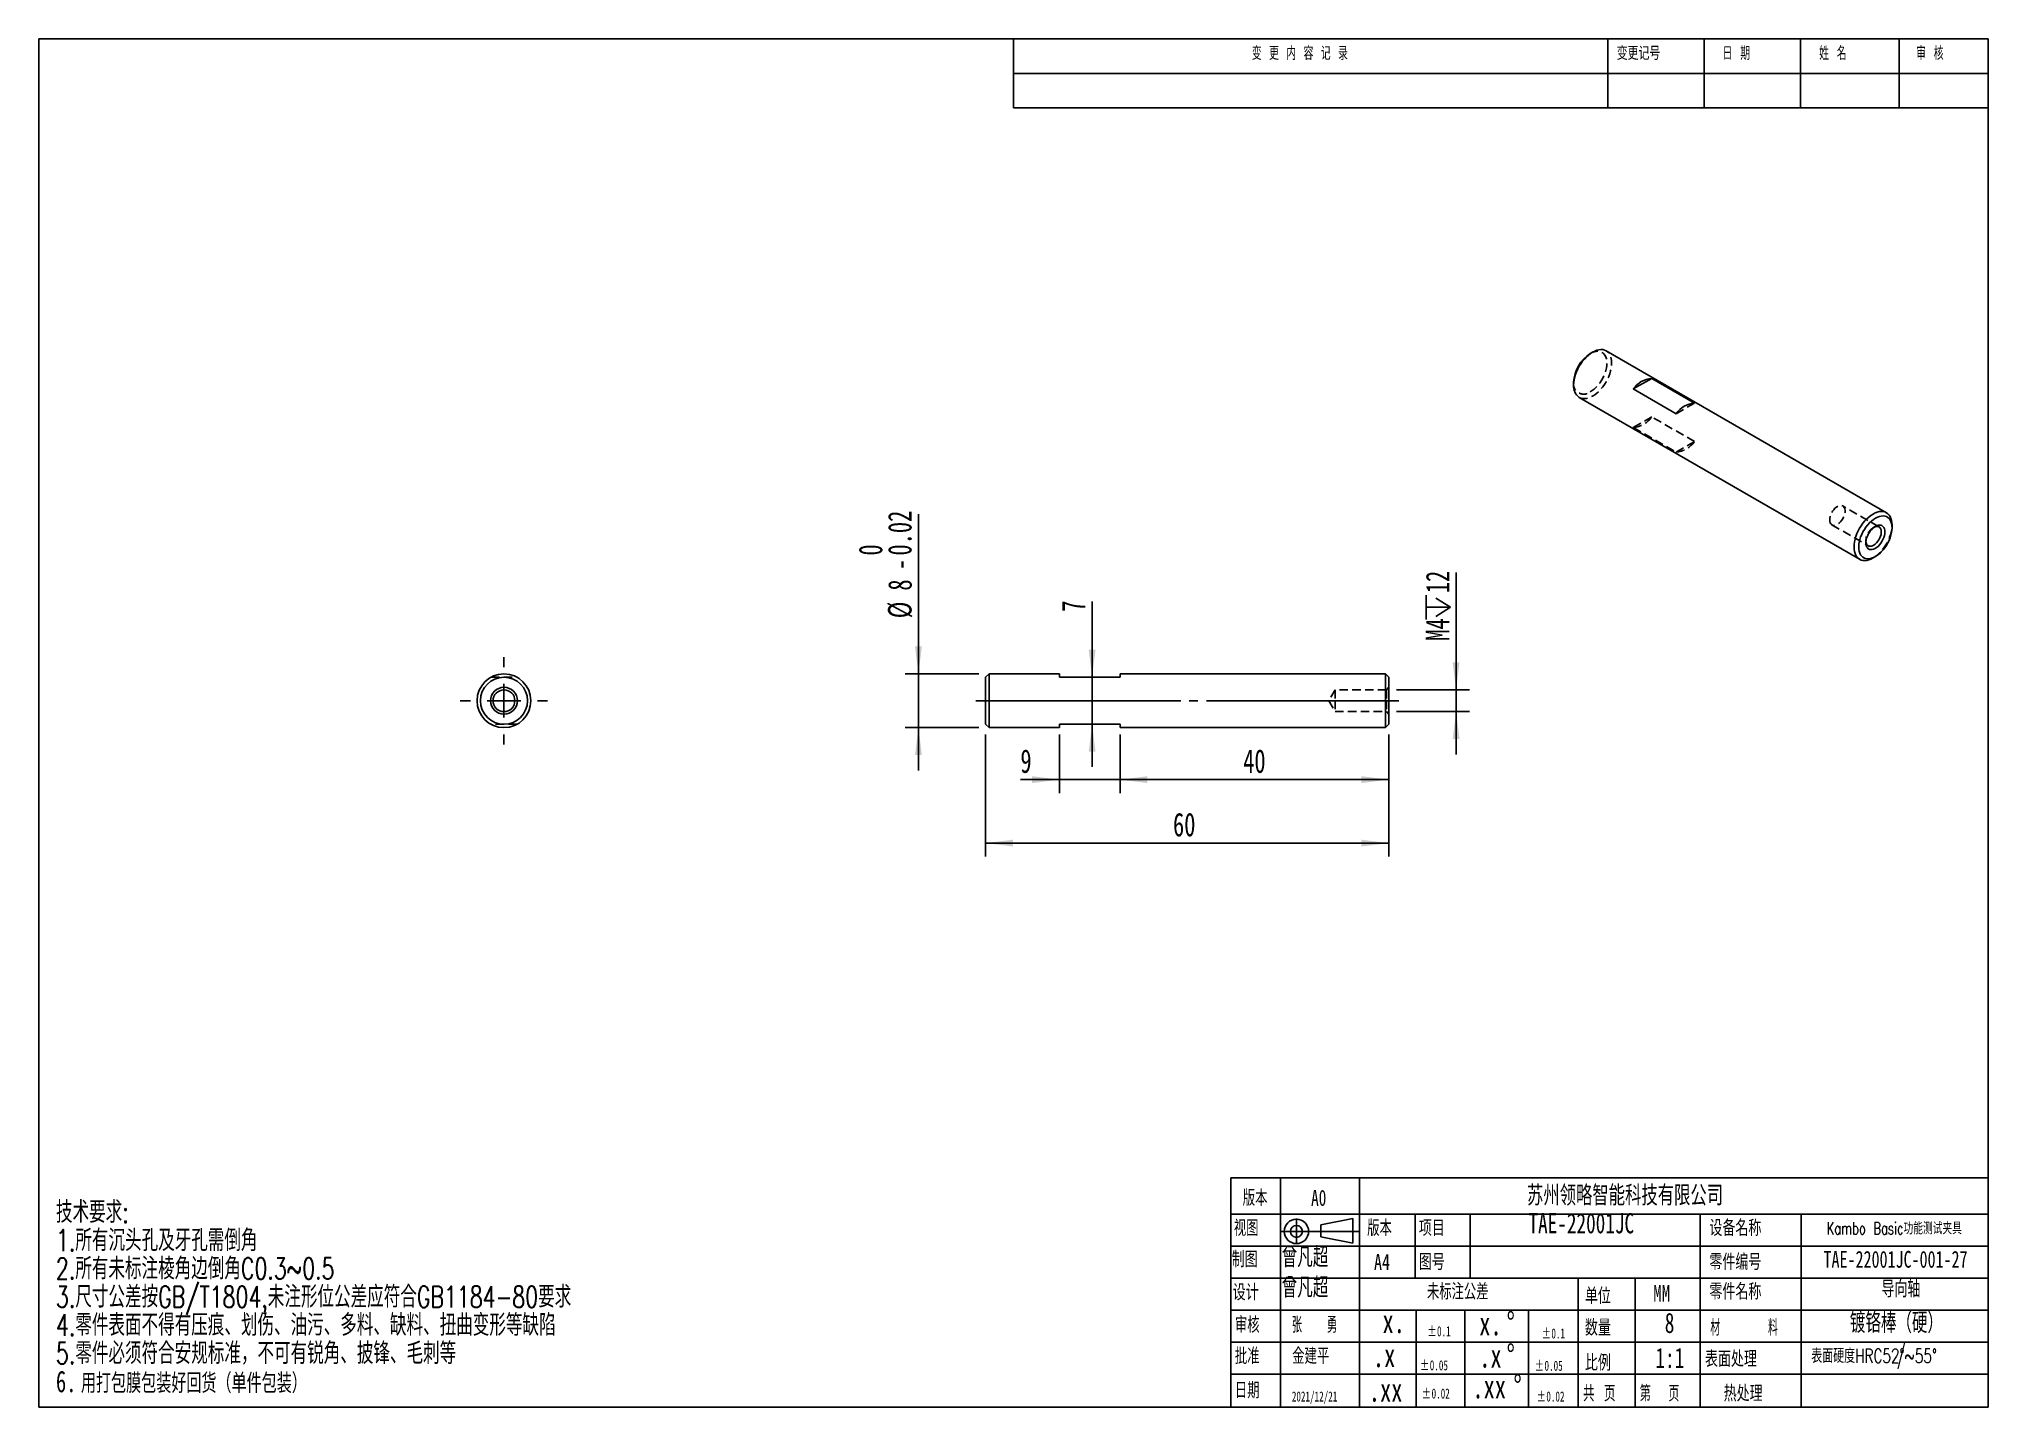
# Model space of a CAD drawing. Extents: x 2 to 292, y 3 to 207.
import ezdxf

# ---------------------------------------------------------------- set-up
doc = ezdxf.new("R2010")
doc.units = 0
for name, pattern in [('SLD-中心线', [34.29, 30.48, -1.27, 1.27, -1.27]), ('SLD-实线', [0]), ('SLD-虚线', [1.905, 1.27, -0.635])]:
    doc.linetypes.add(name, pattern=pattern)
doc.layers.get('0').update_dxf_attribs({"linetype": 'CONTINUOUS'})
for name, color, linetype in [('FORMAT', 7, 'SLD-实线'), ('图层1', 5, 'SLD-中心线'), ('图层7', 7, 'SLD-实线'), ('图框', 7, 'SLD-实线'), ('粗实线', 7, 'SLD-实线')]:
    doc.layers.add(name, color=color, linetype=linetype)
doc.styles.add('SLDTEXTSTYLE0', font='TXT', dxfattribs={"width": 0.7, "bigfont": 'bigfont'})
doc.styles.add('SLDTEXTSTYLE1', font='TXT', dxfattribs={"width": 0.736842, "bigfont": 'bigfont'})
doc.styles.add('SLDTEXTSTYLE2', font='TXT', dxfattribs={"width": 0.7})
doc.styles.add('SLDTEXTSTYLE3', font='TXT', dxfattribs={"width": 0.663})
doc.styles.add('SLDTEXTSTYLE4', font='TXT', dxfattribs={"width": 0.559211, "bigfont": 'bigfont'})
doc.styles.add('SLDTEXTSTYLE5', font='TXT', dxfattribs={"width": 0.736842})
doc.styles.add('SLDTEXTSTYLE6', font='TXT', dxfattribs={"width": 0.629187, "bigfont": 'bigfont'})
doc.styles.add('SLDTEXTSTYLE7', font='TXT', dxfattribs={"width": 0.657895, "bigfont": 'bigfont'})
doc.styles.add('SLDTEXTSTYLE8', font='TXT', dxfattribs={"width": 0.618421, "bigfont": 'bigfont'})
doc.styles.add('SLDTEXTSTYLE9', font='TXT', dxfattribs={"width": 0.58, "bigfont": 'bigfont'})
doc.dimstyles.new('SLDDIMSTYLE0', dxfattribs={"dimtxt": 3.5, "dimasz": 4.08, "dimexe": 0, "dimexo": 0.0625, "dimgap": 0.875, "dimtad": 2, "dimrnd": 1e-09, "dimzin": 12, "dimtxsty": 'SLDTEXTSTYLE2', "dimsah": 1, "dimcen": 0.09, "dimazin": 3, "dimtol": 1, "dimtm": 0.02, "dimtfac": 1, "dimtmove": 0, "dimatfit": 3, "dimtolj": 1})
doc.dimstyles.new('SLDDIMSTYLE1', dxfattribs={"dimtxt": 3.5, "dimasz": 4.08, "dimexe": 0, "dimexo": 0.0625, "dimgap": 0.875, "dimtad": 2, "dimrnd": 1e-09, "dimzin": 12, "dimtxsty": 'SLDTEXTSTYLE2', "dimsah": 1, "dimcen": 0.09, "dimazin": 3, "dimtfac": 1, "dimtofl": 0, "dimtmove": 0, "dimatfit": 3, "dimtolj": 1, "dimtzin": 12})
doc.dimstyles.new('SLDDIMSTYLE2', dxfattribs={"dimtxt": 3.5, "dimasz": 4.08, "dimexe": 0, "dimexo": 0.0625, "dimgap": 0.875, "dimtad": 2, "dimrnd": 1e-09, "dimzin": 12, "dimtxsty": 'SLDTEXTSTYLE2', "dimsah": 1, "dimcen": 0.09, "dimazin": 3, "dimtfac": 1, "dimtmove": 0, "dimatfit": 3, "dimtolj": 1, "dimtzin": 12})

# ---------------------------------------------------------------- blocks, each defined once
blk = doc.blocks.new('SW_NOTE_0')
at = {"layer": '图层7', "color": 0, "char_height": 1.5, "attachment_point": 1, "style": 'SLDTEXTSTYLE3'}
for s, insert in [('%%p', (0, 1.93)), ('0.05', (1.44, 1.93))]:
    blk.add_mtext(s, dxfattribs=dict(at, insert=insert))
blk = doc.blocks.new('SW_NOTE_1')
at = {"layer": '图层7', "color": 0, "char_height": 1.5, "attachment_point": 1, "style": 'SLDTEXTSTYLE3'}
for s, insert in [('%%p', (0, 1.93)), ('0.02', (1.44, 1.93))]:
    blk.add_mtext(s, dxfattribs=dict(at, insert=insert))
blk = doc.blocks.new('SW_NOTE_2')
at = {"layer": '图层7', "color": 0, "char_height": 1.5, "attachment_point": 1, "style": 'SLDTEXTSTYLE3'}
for s, insert in [('%%p', (0, 1.93)), ('0.1', (1.44, 1.93))]:
    blk.add_mtext(s, dxfattribs=dict(at, insert=insert))
blk = doc.blocks.new('SW_NOTE_3')
at = {"layer": '图层7', "color": 0, "attachment_point": 1}
for s, insert, char_height, style in [('\\M+18B5A术\\M+19776\\M+18B81:', (0, 4.13), 3.2, 'SLDTEXTSTYLE0'), ('1.\\M+18F8A\\M+1974C沉头\\M+18D45\\M+18B79\\M+189E5\\M+18D45\\M+18EF9\\M+1937C\\M+18A70', (0, -0.07), 3.2, 'SLDTEXTSTYLE0'), ('2.\\M+18F8A\\M+1974C\\M+196A2标\\M+1928D棱\\M+18A70边\\M+1937C\\M+18A70C0.3~0.5', (0, -4.27), 3.2, 'SLDTEXTSTYLE0'), ('3.\\M+18EDA\\M+190A1\\M+18CF6\\M+18DB7\\M+188C2GB/T1804,\\M+196A2\\M+1928D\\M+18C60\\M+188CA\\M+18CF6\\M+18DB7应\\M+19584\\M+18D87GB1184-80\\M+19776\\M+18B81', (0, -8.47), 3.2, 'SLDTEXTSTYLE0'), ('4.\\M+197EB\\M+18C8F\\M+1955C\\M+196CA\\M+19573\\M+193BE\\M+1974C压\\M+18DAD\\M+18141划伤\\M+18141\\M+196FB污\\M+18141\\M+191BD\\M+197BF\\M+18141\\M+1E39E\\M+197BF\\M+18141扭\\M+18BC8变\\M+18C60\\M+19399\\M+1E39E\\M+1E89C', (0, -12.67), 3.2, 'SLDTEXTSTYLE0'), ('5.\\M+197EB\\M+18C8F\\M+1954B须\\M+19584\\M+18D87\\M+188C0规标\\M+18F79\\M+18143\\M+19573\\M+189C2\\M+1974C锐\\M+18A70\\M+18141\\M+194E2锋\\M+18141\\M+196D1\\M+18E68\\M+19399', (0, -16.87), 3.2, 'SLDTEXTSTYLE0'), ('6.', (0, -21.07), 3.2, 'SLDTEXTSTYLE2'), ('\\M+19770\\M+191C5\\M+195EF\\M+1968C\\M+195EF\\M+19195\\M+18D44\\M+189F1货\\M+18169单\\M+18C8F\\M+195EF\\M+19195\\M+1816A', (3.72, -21.47), 2.91042, 'SLDTEXTSTYLE0')]:
    blk.add_mtext(s, dxfattribs=dict(at, insert=insert, char_height=char_height, style=style))
blk = doc.blocks.new('SW_NOTE_4')
at = {"layer": '图层7', "color": 0, "char_height": 3.5, "attachment_point": 1, "style": 'SLDTEXTSTYLE2'}
for s, insert in [('.x', (0, 4.51)), ('%%d', (4.07, 4.51))]:
    blk.add_mtext(s, dxfattribs=dict(at, insert=insert))
blk = doc.blocks.new('SW_NOTE_5')
at = {"layer": '图层7', "color": 0, "char_height": 3.5, "attachment_point": 1, "style": 'SLDTEXTSTYLE2'}
for s, insert in [('x.', (0, 4.51)), ('%%d', (4.07, 4.51))]:
    blk.add_mtext(s, dxfattribs=dict(at, insert=insert))
blk = doc.blocks.new('SW_NOTE_6')
at = {"layer": '图层7', "color": 0, "char_height": 3.5, "attachment_point": 1, "style": 'SLDTEXTSTYLE2'}
for s, insert in [('.xx', (0, 4.51)), ('%%d', (6.11, 4.51))]:
    blk.add_mtext(s, dxfattribs=dict(at, insert=insert))
blk = doc.blocks.new('SW_NOTE_7')
at = {"layer": '图层7', "color": 0, "char_height": 1.5, "attachment_point": 1, "style": 'SLDTEXTSTYLE3'}
for s, insert in [('%%p', (0, 1.93)), ('0.1', (1.44, 1.93))]:
    blk.add_mtext(s, dxfattribs=dict(at, insert=insert))
blk = doc.blocks.new('SW_NOTE_8')
at = {"layer": '图层7', "color": 0, "char_height": 1.5, "attachment_point": 1, "style": 'SLDTEXTSTYLE3'}
for s, insert in [('%%p', (0, 1.93)), ('0.05', (1.44, 1.93))]:
    blk.add_mtext(s, dxfattribs=dict(at, insert=insert))
blk = doc.blocks.new('SW_NOTE_9')
at = {"layer": '图层7', "color": 0, "char_height": 1.5, "attachment_point": 1, "style": 'SLDTEXTSTYLE3'}
for s, insert in [('%%p', (0, 1.93)), ('0.02', (1.44, 1.93))]:
    blk.add_mtext(s, dxfattribs=dict(at, insert=insert))
blk = doc.blocks.new('SW_CENTERMARKSYMBOL_0')
at = {"layer": '图框', "color": 0}
for p, q in [((0, 5), (0, 6.5)), ((-5, 0), (-6.5, 0)), ((0, 0), (-2.5, 0)), ((0, 0), (0, 2.5)), ((0, 0), (0, -2.5)), ((0, 0), (2.5, 0)), ((5, 0), (6.5, 0)), ((0, -5), (0, -6.5))]:
    blk.add_line(p, q, dxfattribs=at)
blk = doc.blocks.new('_D')
at = {"layer": '图框', "color": 5}
for p, q in [((133.06, 112.14), (133.06, 135.88)), ((142.06, 112.14), (131.06, 112.14)), ((133.06, 112.14), (133.06, 104.14)), ((142.06, 104.14), (131.06, 104.14)), ((133.06, 104.14), (133.06, 97.79))]:
    blk.add_line(p, q, dxfattribs=at)
for points in [[(133.06, 112.14), (133.57, 116.22), (132.55, 116.22)], [(133.06, 104.14), (132.55, 100.06), (133.57, 100.06)]]:
    blk.add_solid(points, dxfattribs=at)
at = {"layer": '图框', "color": 5, "char_height": 3.5, "attachment_point": 1, "rotation": 90, "style": 'SLDTEXTSTYLE2'}
for s, insert in [('0.02', (128.53, 129.74)), ('0', (124.18, 129.74)), ('-', (128.53, 127.58)), ('8', (128.55, 124.52)), ('%%c', (128.53, 120.41))]:
    blk.add_mtext(s, dxfattribs=dict(at, insert=insert))
blk = doc.blocks.new('_D_1')
at = {"layer": '图框', "color": 5}
for p, q in [((143.06, 103.14), (143.06, 84.97)), ((203.06, 103.14), (203.06, 84.97)), ((143.06, 86.97), (203.06, 86.97))]:
    blk.add_line(p, q, dxfattribs=at)
for points in [[(143.06, 86.97), (147.14, 86.46), (147.14, 87.48)], [(203.06, 86.97), (198.98, 87.48), (198.98, 86.46)]]:
    blk.add_solid(points, dxfattribs=at)
at = {"layer": '图框', "color": 5, "insert": (170.94, 91.48), "char_height": 3.5, "attachment_point": 1, "style": 'SLDTEXTSTYLE2'}
blk.add_mtext('60', dxfattribs=at)
blk = doc.blocks.new('_D_2')
at = {"layer": '图框', "color": 5}
for p, q in [((163.06, 102.64), (163.06, 94.41)), ((203.06, 103.14), (203.06, 94.41)), ((163.06, 96.41), (203.06, 96.41))]:
    blk.add_line(p, q, dxfattribs=at)
for points in [[(163.06, 96.41), (167.14, 95.9), (167.14, 96.92)], [(203.06, 96.41), (198.98, 96.92), (198.98, 95.9)]]:
    blk.add_solid(points, dxfattribs=at)
at = {"layer": '图框', "color": 5, "insert": (181.38, 100.92), "char_height": 3.5, "attachment_point": 1, "style": 'SLDTEXTSTYLE2'}
blk.add_mtext('40', dxfattribs=at)
blk = doc.blocks.new('_D_3')
at = {"layer": '图框', "color": 5}
for p, q in [((154.06, 103.14), (154.06, 94.41)), ((163.06, 103.14), (163.06, 94.41)), ((154.06, 96.41), (148.23, 96.41)), ((154.06, 96.41), (163.06, 96.41)), ((163.06, 96.41), (169.41, 96.41))]:
    blk.add_line(p, q, dxfattribs=at)
for points in [[(154.06, 96.41), (149.98, 96.92), (149.98, 95.9)], [(163.06, 96.41), (167.14, 95.9), (167.14, 96.92)]]:
    blk.add_solid(points, dxfattribs=at)
at = {"layer": '图框', "color": 5, "insert": (148.23, 100.92), "char_height": 3.5, "attachment_point": 1, "style": 'SLDTEXTSTYLE2'}
blk.add_mtext('9', dxfattribs=at)
blk = doc.blocks.new('_D_4')
at = {"layer": '图框', "color": 5}
for p, q in [((158.9, 111.64), (158.9, 122.91)), ((158.9, 111.64), (158.9, 104.64)), ((158.9, 104.64), (158.9, 98.29))]:
    blk.add_line(p, q, dxfattribs=at)
for points in [[(158.9, 111.64), (159.41, 115.72), (158.39, 115.72)], [(158.9, 104.64), (158.39, 100.56), (159.41, 100.56)]]:
    blk.add_solid(points, dxfattribs=at)
at = {"layer": '图框', "color": 5, "insert": (154.39, 121.38), "char_height": 3.5, "attachment_point": 1, "rotation": 90, "style": 'SLDTEXTSTYLE2'}
blk.add_mtext('7', dxfattribs=at)
blk = doc.blocks.new('SW_SYMBOL_HOLE_DEPTH')
at = {"layer": '图框', "color": 0}
for p, q in [((0, 875), (800, 875)), ((400, 875), (400, 75)), ((100, 555), (400, 75)), ((700, 555), (400, 75))]:
    blk.add_line(p, q, dxfattribs=at)
blk = doc.blocks.new('_D_5')
at = {"layer": '图框', "color": 5}
for p, q in [((213.06, 109.77), (213.06, 127.21)), ((204.18, 109.77), (215.06, 109.77)), ((213.06, 106.52), (213.06, 109.77)), ((204.18, 106.52), (215.06, 106.52)), ((213.06, 106.52), (213.06, 100.17))]:
    blk.add_line(p, q, dxfattribs=at)
for points in [[(213.06, 109.77), (213.57, 113.85), (212.55, 113.85)], [(213.06, 106.52), (212.55, 102.44), (213.57, 102.44)]]:
    blk.add_solid(points, dxfattribs=at)
at = {"layer": '图框', "color": 5, "xscale": 0.004511737089201878, "yscale": 0.004511737089201878, "zscale": 0.004511737089201878, "rotation": 90}
blk.add_blockref('SW_SYMBOL_HOLE_DEPTH', (212.54, 120.24), dxfattribs=at)
at = {"layer": '图框', "color": 5, "char_height": 3.5, "attachment_point": 1, "rotation": 90, "style": 'SLDTEXTSTYLE2'}
for s, insert in [('12', (208.55, 124.14)), ('M4', (208.55, 117.07))]:
    blk.add_mtext(s, dxfattribs=dict(at, insert=insert))

msp = doc.modelspace()

# ---------------------------------------------------------------- linework, layer by layer
at = {"color": 7, "linetype": 'SLD-实线'}
for p, q in [((233.372, 159.997), (233.019, 159.793)), ((277.092, 136.111), (235.373, 160.195)), ((230.545, 155.507), (230.545, 155.098)), ((242.167, 156.093), (239.428, 154.512)), ((245.792, 150.839), (239.428, 154.512)), ((242.167, 156.093), (248.531, 152.42)), ((231.373, 153.267), (273.092, 129.183)), ((277.921, 133.872), (277.921, 134.28)), ((275.093, 129.381), (275.446, 129.585)), ((143.558, 112.144), (143.058, 111.644)), ((143.058, 111.644), (143.058, 104.644)), ((154.058, 112.144), (143.558, 112.144)), ((143.558, 112.144), (143.558, 108.144)), ((154.058, 111.644), (154.058, 112.144)), ((163.058, 111.644), (154.058, 111.644)), ((202.558, 112.144), (163.058, 112.144)), ((163.058, 112.144), (163.058, 111.644)), ((203.058, 111.644), (202.558, 112.144)), ((202.558, 108.144), (202.558, 112.144)), ((203.058, 108.144), (203.058, 111.644)), ((143.558, 108.144), (143.558, 104.144)), ((202.558, 104.144), (202.558, 108.144)), ((203.058, 104.644), (203.058, 108.144)), ((143.058, 104.644), (143.558, 104.144)), ((154.058, 104.644), (163.058, 104.644)), ((154.058, 104.144), (154.058, 104.644)), ((163.058, 104.644), (163.058, 104.144)), ((202.558, 104.144), (203.058, 104.644)), ((143.558, 104.144), (154.058, 104.144)), ((163.058, 104.144), (202.558, 104.144))]:
    msp.add_line(p, q, dxfattribs=at)
at = {"color": 7, "linetype": 'SLD-虚线'}
for p, q in [((245.792, 150.839), (248.531, 152.42)), ((239.428, 148.797), (242.167, 150.378)), ((239.428, 148.797), (245.792, 145.123)), ((248.531, 146.704), (242.167, 150.378)), ((248.531, 146.704), (245.792, 145.123)), ((275.988, 134.002), (270.599, 137.113)), ((268.979, 134.305), (274.367, 131.194)), ((275.446, 134.076), (275.178, 133.921)), ((274.032, 131.936), (274.039, 131.794)), ((274.032, 131.936), (274.032, 131.627)), ((69.454, 111.644), (73.327, 111.644)), ((195.058, 109.765), (194.122, 108.144)), ((194.122, 108.144), (195.058, 106.523)), ((195.058, 109.765), (195.058, 108.144)), ((202.679, 109.765), (195.058, 109.765)), ((195.058, 108.144), (195.058, 106.523)), ((203.058, 110.144), (202.679, 109.765)), ((202.679, 109.765), (202.679, 108.144)), ((202.679, 108.144), (202.679, 106.523)), ((73.327, 104.644), (69.454, 104.644)), ((195.058, 106.523), (202.679, 106.523)), ((202.679, 106.523), (203.058, 106.144))]:
    msp.add_line(p, q, dxfattribs=at)
at = {"color": 7, "linetype": 'SLD-实线', "flags": 128}
for points in [[(235.373, 160.195), (235.136, 160.303), (234.878, 160.365), (234.6, 160.382), (234.307, 160.353), (234.002, 160.279), (233.69, 160.16), (233.373, 159.997), (233.056, 159.794), (232.744, 159.552), (232.439, 159.275), (232.146, 158.965), (231.868, 158.628), (231.609, 158.267), (231.373, 157.886), (231.162, 157.491), (230.978, 157.086), (230.825, 156.677), (230.703, 156.269), (230.615, 155.866), (230.562, 155.474), (230.545, 155.098)], [(272.264, 131.014), (272.282, 131.39), (272.335, 131.782), (272.423, 132.185), (272.544, 132.593), (272.697, 133.002), (272.881, 133.407), (273.092, 133.802), (273.329, 134.183), (273.587, 134.544), (273.865, 134.881), (274.158, 135.191), (274.463, 135.468), (274.776, 135.71), (275.092, 135.913), (275.409, 136.076), (275.722, 136.195), (276.026, 136.269), (276.319, 136.298), (276.597, 136.281), (276.856, 136.219), (277.092, 136.111), (277.304, 135.96), (277.487, 135.767), (277.641, 135.535), (277.762, 135.267), (277.85, 134.966), (277.903, 134.635), (277.921, 134.28), (277.921, 134.28)], [(272.971, 131.014), (272.989, 131.369), (273.043, 131.74), (273.132, 132.121), (273.254, 132.506), (273.409, 132.891), (273.593, 133.269), (273.805, 133.635), (274.04, 133.983), (274.296, 134.31), (274.568, 134.609), (274.854, 134.876), (275.147, 135.108), (275.446, 135.301), (275.744, 135.452), (276.038, 135.56), (276.323, 135.622), (276.596, 135.638), (276.852, 135.607), (277.087, 135.53), (277.298, 135.408), (277.483, 135.242), (277.637, 135.036), (277.76, 134.792), (277.849, 134.514), (277.903, 134.206), (277.921, 133.872), (277.903, 133.517), (277.849, 133.146), (277.76, 132.766), (277.637, 132.38), (277.483, 131.995), (277.298, 131.617), (277.087, 131.251), (276.852, 130.903), (276.596, 130.576), (276.323, 130.278), (276.038, 130.01), (275.744, 129.778), (275.446, 129.585), (275.147, 129.434), (274.854, 129.326), (274.568, 129.264), (274.296, 129.249), (274.04, 129.279), (273.805, 129.356), (273.593, 129.479), (273.409, 129.644), (273.254, 129.85), (273.132, 130.094), (273.043, 130.372), (272.989, 130.68), (272.971, 131.014)], [(276.86, 133.259), (276.842, 133.511), (276.787, 133.735), (276.698, 133.925), (276.576, 134.077), (276.425, 134.186), (276.249, 134.251), (276.052, 134.268), (275.839, 134.239), (275.616, 134.163), (275.389, 134.042), (275.163, 133.88), (274.944, 133.681), (274.739, 133.449), (274.551, 133.192), (274.387, 132.915), (274.251, 132.626), (274.145, 132.332), (274.073, 132.041), (274.036, 131.761), (274.036, 131.498), (274.073, 131.26), (274.145, 131.052), (274.251, 130.88), (274.387, 130.749), (274.551, 130.662), (274.739, 130.621), (274.944, 130.627), (275.163, 130.68), (275.389, 130.778), (275.616, 130.92), (275.839, 131.102), (276.052, 131.318), (276.249, 131.563), (276.425, 131.831), (276.576, 132.115), (276.698, 132.407), (276.787, 132.7), (276.842, 132.987), (276.86, 133.259)], [(274.039, 131.794), (274.05, 131.71), (274.105, 131.513), (274.194, 131.351), (274.315, 131.229), (274.463, 131.15), (274.635, 131.119), (274.824, 131.134), (275.024, 131.197), (275.229, 131.305), (275.433, 131.455), (275.628, 131.641), (275.809, 131.858), (275.97, 132.098), (276.105, 132.355), (276.211, 132.62), (276.283, 132.884), (276.319, 133.138), (276.319, 133.375), (276.283, 133.588), (276.211, 133.768), (276.105, 133.911), (275.97, 134.012), (275.809, 134.067), (275.628, 134.075), (275.433, 134.035), (275.305, 133.986)], [(275.093, 129.381), (275.092, 129.381), (274.776, 129.219), (274.463, 129.1), (274.158, 129.025), (273.865, 128.996), (273.587, 129.013), (273.329, 129.076), (273.092, 129.183), (272.881, 129.334), (272.697, 129.527), (272.544, 129.759), (272.423, 130.027), (272.335, 130.329), (272.282, 130.659), (272.264, 131.014)]]:
    msp.add_lwpolyline(points, dxfattribs=at)
at = {"color": 7, "linetype": 'SLD-虚线', "flags": 128}
for points in [[(231.373, 153.267), (231.609, 153.16), (231.868, 153.097), (232.146, 153.08), (232.439, 153.109), (232.744, 153.184), (233.056, 153.303), (233.373, 153.465), (233.69, 153.668), (234.002, 153.91), (234.307, 154.188), (234.6, 154.497), (234.878, 154.834), (235.136, 155.196), (235.373, 155.576), (235.584, 155.971), (235.768, 156.376), (235.921, 156.785), (236.043, 157.194), (236.13, 157.596), (236.184, 157.988), (236.201, 158.364), (236.184, 158.719), (236.13, 159.05), (236.043, 159.351), (235.921, 159.619), (235.768, 159.851), (235.584, 160.044), (235.373, 160.195), (235.373, 160.195)], [(233.019, 154.077), (233.318, 154.27), (233.612, 154.502), (233.897, 154.77), (234.17, 155.069), (234.425, 155.395), (234.661, 155.744), (234.872, 156.11), (235.056, 156.488), (235.211, 156.872), (235.333, 157.258), (235.422, 157.639), (235.476, 158.009), (235.494, 158.364), (235.476, 158.698), (235.422, 159.006), (235.333, 159.285), (235.211, 159.529), (235.056, 159.735), (234.872, 159.9), (234.661, 160.022), (234.425, 160.099), (234.17, 160.13), (233.897, 160.114), (233.612, 160.052), (233.318, 159.945), (233.019, 159.793), (233.019, 159.793)], [(268.643, 135.047), (268.661, 134.821), (268.716, 134.624), (268.805, 134.462), (268.926, 134.34), (269.074, 134.261), (269.246, 134.23), (269.435, 134.245), (269.635, 134.308), (269.84, 134.416), (270.044, 134.566), (270.239, 134.752), (270.42, 134.969), (270.581, 135.209), (270.716, 135.466), (270.822, 135.731), (270.894, 135.994), (270.931, 136.249), (270.931, 136.486), (270.894, 136.699), (270.822, 136.879), (270.716, 137.022), (270.581, 137.123), (270.42, 137.178), (270.239, 137.186), (270.044, 137.146), (269.84, 137.061), (269.635, 136.932), (269.435, 136.763), (269.246, 136.561), (269.074, 136.331), (268.926, 136.081), (268.805, 135.82), (268.716, 135.554), (268.661, 135.294), (268.643, 135.047)]]:
    msp.add_lwpolyline(points, dxfattribs=at)
at = {"color": 7, "linetype": 'SLD-实线'}
for radius in [4, 3.5, 2, 1.621]:
    msp.add_circle((71.39, 108.144), radius, dxfattribs=at)
for centre, radius, start, end in [((235.903, 155.271), 5.364, 122.52588, 177.4795), ((232.499, 154.879), 1.966, 173.60379, 235.08404), ((242.429, 152.476), 3.627, 94.15216, 145.84247), ((248.829, 148.741), 3.69, 94.62959, 145.36504)]:
    msp.add_arc(centre, radius, start, end, dxfattribs=at)
at = {"color": 7, "linetype": 'SLD-虚线'}
for centre, radius, start, end in [((232.058, 155.271), 1.532, 171.13639, 308.85286), ((239.166, 152.414), 3.627, 274.15216, 325.84247), ((245.494, 148.801), 3.69, 274.62959, 325.36504), ((276.437, 131.863), 2.406, 118.06585, 178.26626), ((271.81, 134.542), 6.116, 302.4592, 357.54618)]:
    msp.add_arc(centre, radius, start, end, dxfattribs=at)
at = {"layer": 'FORMAT'}
for p, q in [((186.911, 37.198), (186.911, 3.096)), ((198.661, 37.198), (198.661, 3.096)), ((179.553, 31.758), (292.203, 31.758)), ((192.951, 30.201), (197.689, 31.126)), ((192.951, 28.384), (192.951, 30.201)), ((197.689, 31.126), (197.689, 27.459)), ((206.951, 31.758), (206.951, 22.245)), ((215.155, 31.758), (215.155, 22.245)), ((249.362, 31.758), (249.362, 3.096)), ((264.4, 31.758), (264.4, 3.096)), ((179.553, 27.002), (292.203, 27.002)), ((192.951, 28.384), (197.689, 27.459)), ((179.553, 22.245), (292.203, 22.245)), ((231.209, 22.245), (231.209, 3.096)), ((239.69, 3.096), (239.69, 22.245)), ((179.553, 17.488), (292.203, 17.488)), ((207.102, 17.488), (207.102, 3.096)), ((214.371, 17.488), (214.371, 3.096)), ((223.838, 17.488), (223.838, 3.096)), ((179.553, 12.731), (292.203, 12.731)), ((179.553, 7.974), (292.203, 7.974))]:
    msp.add_line(p, q, dxfattribs=at)
at = {"layer": 'FORMAT', "linetype": 'SLD-中心线'}
for p, q in [((186.911, 29.213), (198.518, 29.213)), ((189.302, 31.121), (189.302, 27.304))]:
    msp.add_line(p, q, dxfattribs=at)
at = {"layer": 'FORMAT'}
for radius in [1.813, 0.888]:
    msp.add_circle((189.302, 29.213), radius, dxfattribs=at)
at = {"layer": '图层7', "color": 5}
for p, q in [((147.203, 206.571), (147.203, 196.354)), ((235.632, 206.571), (235.632, 196.354)), ((249.962, 206.571), (249.962, 196.354)), ((264.292, 206.571), (264.292, 196.354)), ((279.004, 206.571), (279.004, 196.354)), ((147.203, 201.442), (292.203, 201.442)), ((147.203, 196.354), (292.203, 196.354))]:
    msp.add_line(p, q, dxfattribs=at)
at = {"layer": '图框', "color": 5, "linetype": 'SLD-中心线'}
msp.add_line((141.612, 108.144), (204.558, 108.144), dxfattribs=at)
at = {"layer": '粗实线', "color": 5}
for p, q in [((2.203, 206.571), (2.203, 3.096)), ((2.203, 206.571), (292.203, 206.571)), ((292.203, 206.571), (292.203, 3.096)), ((2.203, 3.096), (292.203, 3.096))]:
    msp.add_line(p, q, dxfattribs=at)
at = {"layer": '粗实线'}
for q in [(179.553, 3.096), (292.203, 37.198)]:
    msp.add_line((179.553, 37.198), q, dxfattribs=at)

# ---------------------------------------------------------------- block references
at = {"layer": '图层7', "color": 5}
msp.add_blockref('SW_NOTE_3', (4.728, 29.562), dxfattribs=at)
at = {"layer": '图层7'}
for name, p in [('SW_NOTE_5', (216.501, 12.756)), ('SW_NOTE_2', (208.781, 13.184)), ('SW_NOTE_7', (225.794, 12.86)), ('SW_NOTE_4', (216.501, 7.948)), ('SW_NOTE_0', (207.699, 8.118)), ('SW_NOTE_8', (224.773, 8.053)), ('SW_NOTE_1', (207.97, 3.918)), ('SW_NOTE_6', (215.483, 3.373)), ('SW_NOTE_9', (225.043, 3.478))]:
    msp.add_blockref(name, p, dxfattribs=at)
at = {"layer": '图框', "color": 5}
msp.add_blockref('SW_CENTERMARKSYMBOL_0', (71.39, 108.144), dxfattribs=at)

# ---------------------------------------------------------------- texts
at = {"layer": 'FORMAT', "char_height": 2.38125, "attachment_point": 2, "style": 'SLDTEXTSTYLE0'}
for s, insert in [('\\M+194C5\\M+1967B', (183.15, 35.395)), ('\\M+196A2标\\M+1928D\\M+18CF6\\M+18DB7', (213.304, 21.453))]:
    msp.add_mtext(s, dxfattribs=dict(at, insert=insert))
at = {"layer": 'FORMAT', "color": 5, "insert": (192.618, 35.395), "char_height": 2.3813, "attachment_point": 2, "style": 'SLDTEXTSTYLE2'}
msp.add_mtext('A0', dxfattribs=at)
at = {"layer": '图层1'}
for s, insert, char_height, attachment_point, style in [('TAE-22001JC', (231.685, 31.928), 3, 2, 'SLDTEXTSTYLE2'), ('Kambo Basic\\M+18CF7\\M+1945C测试夹\\M+18BEF', (278.253, 30.577), 1.8, 2, 'SLDTEXTSTYLE0'), ('\\M+1915C\\M+1967D\\M+192B4', (187.11, 26.877), 3, 1, 'SLDTEXTSTYLE0'), ('TAE-22001JC-001-27', (278.443, 26.315), 2.5, 2, 'SLDTEXTSTYLE2'), ('\\M+1915C\\M+1967D\\M+192B4', (187.11, 22.349), 3, 1, 'SLDTEXTSTYLE0'), ('导\\M+18CFC轴', (279.252, 21.91), 2.5, 2, 'SLDTEXTSTYLE0'), ('镀铬\\M+1965F\\M+18169\\M+18D64\\M+1816A', (278.575, 17.106), 3, 2, 'SLDTEXTSTYLE0'), ('8', (244.822, 17.106), 3, 2, 'SLDTEXTSTYLE2'), ('1:1', (244.857, 11.897), 3, 2, 'SLDTEXTSTYLE2'), ('/', (279.303, 12.462), 3, 2, 'SLDTEXTSTYLE2')]:
    msp.add_mtext(s, dxfattribs=dict(at, insert=insert, char_height=char_height, attachment_point=attachment_point, style=style))
at = {"layer": '图层7', "color": 5, "char_height": 2, "attachment_point": 1}
for s, insert, style in [('变 \\M+18D58 \\M+193E0 \\M+19765 记 录', (182.664, 205.456), 'SLDTEXTSTYLE6'), ('变\\M+18D58记\\M+18D86', (236.958, 205.456), 'SLDTEXTSTYLE1'), ('\\M+193FA \\M+18AFA', (252.719, 205.456), 'SLDTEXTSTYLE7'), ('\\M+190A9 \\M+196BC', (267.083, 205.456), 'SLDTEXTSTYLE7'), ('审 \\M+18A6A', (281.517, 205.456), 'SLDTEXTSTYLE7')]:
    msp.add_mtext(s, dxfattribs=dict(at, insert=insert, style=style))
at = {"layer": '图层7', "attachment_point": 1}
for s, insert, char_height, style in [('苏\\M+18F42领\\M+197AA\\M+19271\\M+1945C\\M+189C8\\M+18B5A\\M+1974C\\M+18CC0\\M+18CF6\\M+18E69', (223.608, 36.065), 3, 'SLDTEXTSTYLE1'), ('视图', (179.988, 30.907), 2.3813, 'SLDTEXTSTYLE0'), ('\\M+194C5\\M+1967B', (199.833, 30.907), 2.38125, 'SLDTEXTSTYLE0'), ('项\\M+196DA', (207.518, 30.907), 2.3813, 'SLDTEXTSTYLE1'), ('设备\\M+196BC\\M+18FCC', (250.753, 30.907), 2.38125, 'SLDTEXTSTYLE1'), ('\\M+190A7图', (179.671, 26.245), 2.3813, 'SLDTEXTSTYLE1'), ('\\M+197EB\\M+18C8F编\\M+18D86', (250.753, 25.857), 2.38125, 'SLDTEXTSTYLE1'), ('A4', (200.841, 25.857), 2.3813, 'SLDTEXTSTYLE5'), ('图\\M+18D86', (207.518, 25.857), 2.3813, 'SLDTEXTSTYLE1'), ('设计', (179.829, 21.328), 2.3813, 'SLDTEXTSTYLE1'), ('单\\M+188CA', (232.23, 20.804), 2.3813, 'SLDTEXTSTYLE1'), ('MM', (242.395, 21.262), 2.5, 'SLDTEXTSTYLE5'), ('\\M+197EB\\M+18C8F\\M+196BC\\M+18FCC', (250.753, 21.453), 2.38125, 'SLDTEXTSTYLE1'), ('审\\M+18A6A', (180.147, 16.508), 2.3813, 'SLDTEXTSTYLE0'), ('张   \\M+19745', (188.618, 16.508), 2.38125, 'SLDTEXTSTYLE9'), ('x.', (202.11, 17.591), 3.5, 'SLDTEXTSTYLE2'), ('\\M+19094\\M+197CA', (232.23, 16.085), 2.38125, 'SLDTEXTSTYLE1'), ('\\M+18DDE      \\M+197BF', (250.886, 16.085), 2.38125, 'SLDTEXTSTYLE4'), ('\\M+194E1\\M+18F79', (180.147, 11.864), 2.38125, 'SLDTEXTSTYLE0'), ('\\M+18BE0\\M+18C9A\\M+195BD', (188.678, 11.864), 2.38125, 'SLDTEXTSTYLE0'), ('.x', (200.684, 12.524), 3.5, 'SLDTEXTSTYLE2'), ('\\M+1955C\\M+196CA处\\M+1979D', (250.094, 11.441), 2.38125, 'SLDTEXTSTYLE1'), ('\\M+194E4\\M+197E1', (232.23, 10.877), 2.38125, 'SLDTEXTSTYLE1'), ('\\M+193FA\\M+18AFA', (180.147, 6.764), 2.38125, 'SLDTEXTSTYLE0'), ('.xx', (200.073, 7.385), 3.5, 'SLDTEXTSTYLE2'), ('\\M+18BA4 页', (231.937, 6.302), 2.3813, 'SLDTEXTSTYLE7'), ('\\M+191E6  页', (240.403, 6.302), 2.38125, 'SLDTEXTSTYLE8'), ('热处\\M+1979D', (252.87, 6.302), 2.3813, 'SLDTEXTSTYLE1'), ('2021/12/21', (188.618, 5.411), 1.5, 'SLDTEXTSTYLE3')]:
    msp.add_mtext(s, dxfattribs=dict(at, insert=insert, char_height=char_height, style=style))
at = {"layer": '图框', "insert": (265.907, 11.765), "char_height": 2.11667, "attachment_point": 1, "rotation": 360, "style": 'SLDTEXTSTYLE0'}
msp.add_mtext('\\M+1955C\\M+196CA\\M+18D64\\M+19378HRC52\\M+1818B~55\\M+1818B', dxfattribs=at)

# ---------------------------------------------------------------- dimensions: what is measured, and where the dimension line sits
at = {"layer": '图框', "color": 5}
for base, p1, p2, text, dimstyle, picture, middle in [((133.058, 104.144), (143.558, 112.144), (143.558, 104.144), '%%c<>', 'SLDDIMSTYLE0', '_D', (133.058, 128.144)), ((213.058, 109.765), (202.679, 106.523), (202.679, 109.765), 'M4{\\fGDT;x}12', 'SLDDIMSTYLE2', '_D_5', (213.058, 122.144))]:
    dim = msp.add_linear_dim(base=base, p1=p1, p2=p2, angle=90, text=text, dimstyle=dimstyle, dxfattribs=at)
    dim.commit()
    dim.dimension.update_dxf_attribs({"geometry": picture, "text_midpoint": middle, "dimtype": 160})
dim = msp.add_linear_dim(base=(158.898, 104.644), p1=(163.058, 111.644), p2=(163.058, 104.644), angle=90, dimstyle='SLDDIMSTYLE2', dxfattribs=at)
dim.commit()
dim.dimension.update_dxf_attribs({"geometry": '_D_4', "text_midpoint": (158.898, 122.144), "dimtype": 160})
for base, p1, p2, dimstyle, picture, middle in [((203.058, 86.968), (143.058, 104.644), (203.058, 104.644), 'SLDDIMSTYLE1', '_D_1', (172.474, 86.968)), ((163.058, 96.413), (154.058, 104.644), (163.058, 104.644), 'SLDDIMSTYLE2', '_D_3', (148.998, 96.413)), ((203.058, 96.413), (163.058, 104.144), (203.058, 104.644), 'SLDDIMSTYLE1', '_D_2', (182.912, 96.413))]:
    dim = msp.add_linear_dim(base=base, p1=p1, p2=p2, dimstyle=dimstyle, dxfattribs=at)
    dim.commit()
    dim.dimension.update_dxf_attribs({"geometry": picture, "text_midpoint": middle, "dimtype": 160})

doc.saveas('drawing.dxf')
